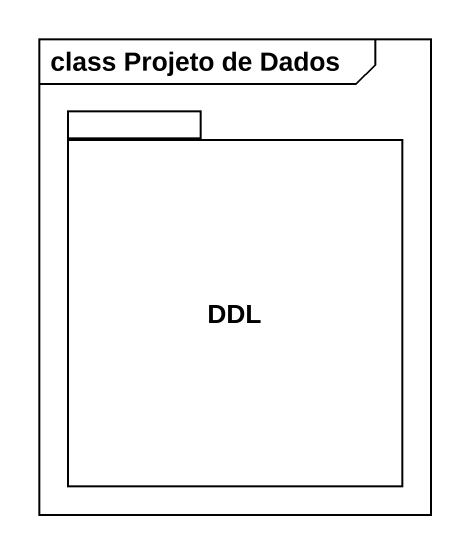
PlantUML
@startuml
mainframe class Projeto de Dados
package DDL {
}
@enduml
